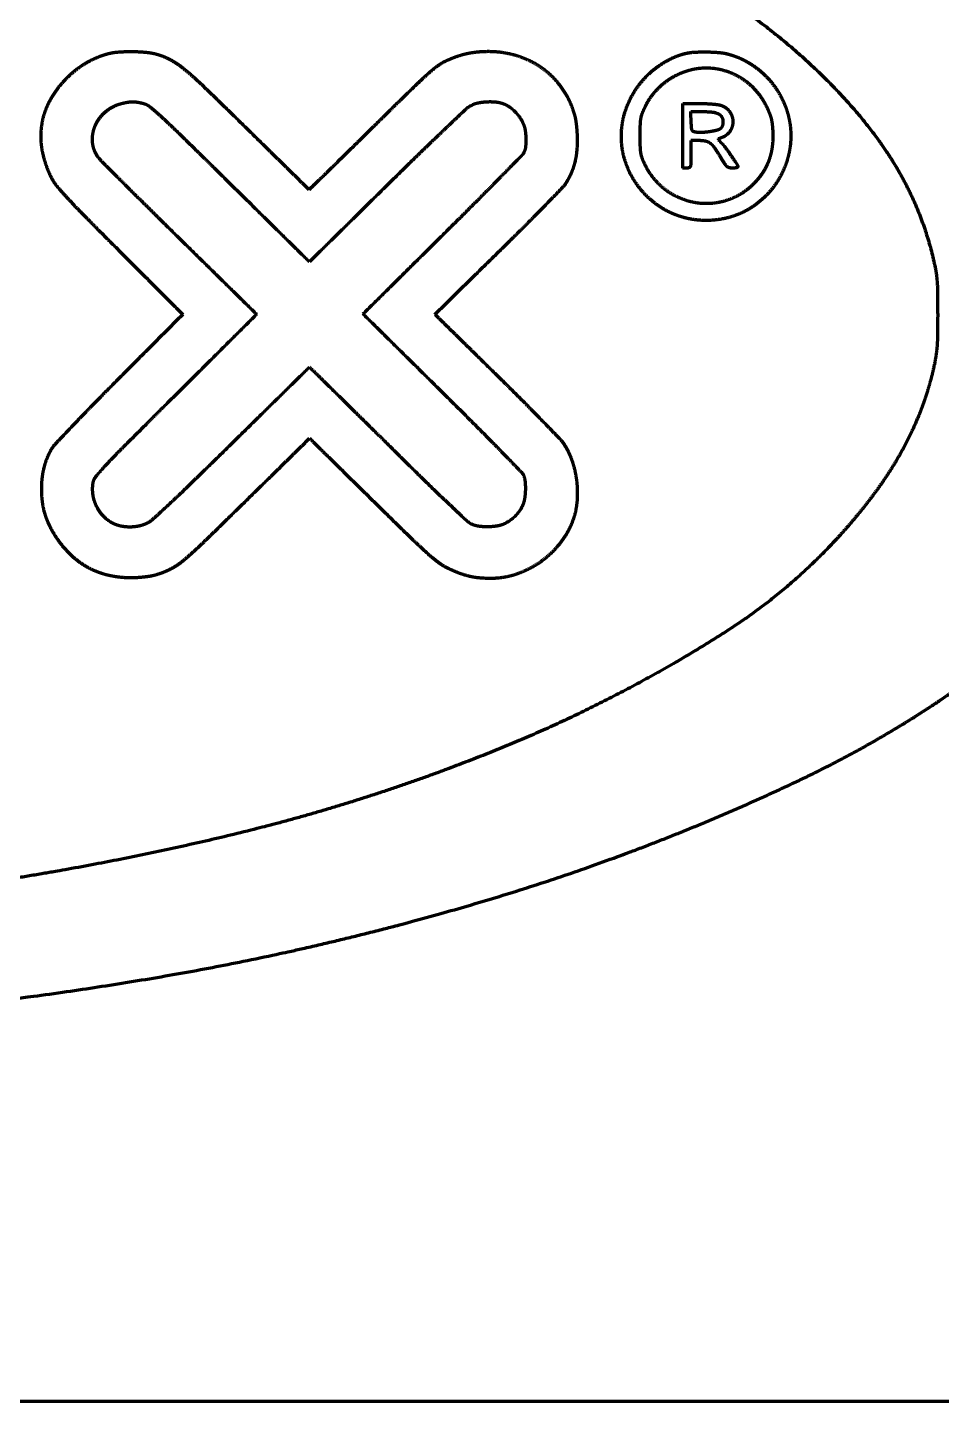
# Model space of a CAD drawing. Header units: inches. Extents: x -3055 to 7244, y 299 to 5591.
# Drawn here: x 3271.9 to 3319.7, y 3693.1 to 3765 of the extents above; entities that cross this region are included whole.
import ezdxf

# ---------------------------------------------------------------- set-up
doc = ezdxf.new("R2010")
doc.units = ezdxf.units.IN

msp = doc.modelspace()

# ---------------------------------------------------------------- linework, layer by layer
at = {"linetype": 'Continuous', "lineweight": 70}
msp.add_line((3461.119, 3693.127), (3027.118, 3693.127), dxfattribs=at)
for points, weights, knots in [([(3240.681, 3712.578), (3242.115, 3712.569), (3243.549, 3712.565), (3246.419, 3712.565), (3247.855, 3712.57), (3250.242, 3712.584), (3251.194, 3712.6), (3253.003, 3712.647), (3253.859, 3712.68), (3255.788, 3712.777), (3256.859, 3712.838), (3264.755, 3713.333), (3271.548, 3714.113), (3284.521, 3716.286), (3290.67, 3717.736), (3302.056, 3721.221), (3307.269, 3723.245), (3312.319, 3725.645), (3316.564, 3727.661), (3320.528, 3730.185), (3324.522, 3733.483), (3324.88, 3733.802), (3325.728, 3734.618), (3326.224, 3735.109), (3327.198, 3736.096), (3327.677, 3736.593), (3328.444, 3737.41), (3328.723, 3737.738), (3329.698, 3738.996), (3330.354, 3739.952), (3331.492, 3741.834), (3331.957, 3742.763), (3332.346, 3743.727), (3332.711, 3744.633), (3332.997, 3745.567), (3333.201, 3746.521), (3333.405, 3747.476), (3333.526, 3748.444), (3333.562, 3749.419), (3333.603, 3750.503), (3333.535, 3751.586), (3333.361, 3752.657), (3333.185, 3753.736), (3332.905, 3754.793), (3332.525, 3755.818), (3332.122, 3756.904), (3331.622, 3757.948), (3331.029, 3758.943), (3330.38, 3760.034), (3329.657, 3761.079), (3328.57, 3762.438), (3328.263, 3762.793), (3327.517, 3763.595), (3327.083, 3764.046), (3326.192, 3764.942), (3325.735, 3765.387), (3324.894, 3766.179), (3324.507, 3766.521), (3320.879, 3769.542), (3317.358, 3771.839), (3313.596, 3773.715), (3309.138, 3775.937), (3304.536, 3777.843), (3294.481, 3781.208), (3289.049, 3782.656), (3277.558, 3784.964), (3271.527, 3785.871), (3264.518, 3786.577), (3263.576, 3786.665), (3261.678, 3786.828), (3260.721, 3786.903), (3258.763, 3787.044), (3257.762, 3787.109), (3255.684, 3787.23), (3254.607, 3787.286), (3253.53, 3787.337)], [0.500003680185, 0.500002166144, 0.500002166144, 0.500002097056, 0.500002097056, 0.499986947081, 0.499986947081, 0.499979608822, 0.499979608822, 0.499997302433, 0.499997302433, 0.499558871273, 0.499558871273, 0.499287829862, 0.499287829862, 0.499109929169, 0.499109929169, 0.500003680185, 0.497471929658, 0.497471929658, 0.499762034183, 0.499762034183, 0.499975946134, 0.499975946134, 0.499977921886, 0.499977921886, 0.499631917112, 0.499631917112, 0.49944898704, 0.49944898704, 0.498931840545, 0.498931840545, 0.500003680185, 0.498759302358, 0.498759302358, 0.500003680185, 0.498753551362, 0.498753551362, 0.500003680185, 0.498357304212, 0.498357304212, 0.500003680185, 0.498435704494, 0.498435704494, 0.500003680185, 0.49863329398, 0.49863329398, 0.500003680185, 0.499218488989, 0.499218488989, 0.499765925558, 0.499765925558, 0.499959205342, 0.499959205342, 0.499958724923, 0.499958724923, 0.499847369961, 0.499847369961, 0.497767671046, 0.497767671046, 0.500003680185, 0.499194279285, 0.499194279285, 0.499354848193, 0.499354848193, 0.4996055757, 0.4996055757, 0.499994627424, 0.499994627424, 0.499995368253, 0.499995368253, 0.499996135884, 0.499996135884, 0.499998773272, 0.499998773272, 0.500003680185], [0, 0, 0, 0, 0.0209, 0.0209, 0.041831, 0.041831, 0.055706, 0.055706, 0.068202, 0.068202, 0.083849, 0.083849, 0.183524, 0.183524, 0.275689, 0.275689, 0.357386, 0.357386, 0.357386, 0.426176, 0.426176, 0.433231, 0.433231, 0.4435, 0.4435, 0.453652, 0.453652, 0.459996, 0.459996, 0.477083, 0.477083, 0.492412, 0.492412, 0.492412, 0.506844, 0.506844, 0.506844, 0.521301, 0.521301, 0.521301, 0.537414, 0.537414, 0.537414, 0.553712, 0.553712, 0.553712, 0.571022, 0.571022, 0.571022, 0.590062, 0.590062, 0.597116, 0.597116, 0.60651, 0.60651, 0.616097, 0.616097, 0.623865, 0.623865, 0.687044, 0.687044, 0.687044, 0.762241, 0.762241, 0.847249, 0.847249, 0.939583, 0.939583, 0.953916, 0.953916, 0.968457, 0.968457, 0.983662, 0.983662, 1, 1, 1, 1]), ([(3241.682, 3781.527), (3238.185, 3781.446), (3234.692, 3781.269), (3227.883, 3780.739), (3224.57, 3780.375), (3218.116, 3779.459), (3214.978, 3778.907), (3208.864, 3777.623), (3205.894, 3776.882), (3200.675, 3775.372), (3198.422, 3774.636), (3194.102, 3773.059), (3192.043, 3772.21), (3188.159, 3770.418), (3186.337, 3769.476), (3182.96, 3767.536), (3181.42, 3766.521), (3179.039, 3764.733), (3178.165, 3764.012), (3176.538, 3762.54), (3175.793, 3761.787), (3174.439, 3760.255), (3173.833, 3759.48), (3172.759, 3757.921), (3172.302, 3757.135), (3171.771, 3756.038), (3171.644, 3755.757), (3171.411, 3755.21), (3171.308, 3754.944), (3171.117, 3754.403), (3171.03, 3754.128), (3170.863, 3753.543), (3170.783, 3753.235), (3170.659, 3752.71), (3170.614, 3752.495), (3170.543, 3752.115), (3170.52, 3751.95), (3170.49, 3751.583), (3170.481, 3751.381), (3170.475, 3750.79), (3170.472, 3750.401), (3170.473, 3749.652), (3170.475, 3749.293), (3170.483, 3748.719), (3170.491, 3748.504), (3170.517, 3748.122), (3170.536, 3747.955), (3170.588, 3747.607), (3170.622, 3747.427), (3170.861, 3746.332), (3171.143, 3745.437), (3171.504, 3744.571), (3171.878, 3743.677), (3172.323, 3742.817), (3172.838, 3741.996), (3173.394, 3741.108), (3174.016, 3740.264), (3175.461, 3738.582), (3176.27, 3737.737), (3177.123, 3736.937), (3179.655, 3734.563), (3182.482, 3732.546), (3185.551, 3730.925), (3189.305, 3728.942), (3193.193, 3727.239), (3201.763, 3724.211), (3206.427, 3722.899), (3216.301, 3720.804), (3221.484, 3719.98), (3229.912, 3719.079), (3233.131, 3718.829), (3239.615, 3718.511), (3242.879, 3718.441), (3249.4, 3718.484), (3252.654, 3718.596), (3259.098, 3718.997), (3262.285, 3719.289), (3271.129, 3720.362), (3276.748, 3721.368), (3287.284, 3723.875), (3292.16, 3725.446), (3296.898, 3727.392), (3300.932, 3729.049), (3304.8, 3731.064), (3308.47, 3733.421), (3311.408, 3735.307), (3313.969, 3737.679), (3316.073, 3740.465), (3316.475, 3740.997), (3316.851, 3741.548), (3317.535, 3742.661), (3317.84, 3743.224), (3318.38, 3744.362), (3318.614, 3744.936), (3319.011, 3746.095), (3319.174, 3746.679), (3319.341, 3747.462), (3319.376, 3747.653), (3319.433, 3748.013), (3319.452, 3748.183), (3319.478, 3748.563), (3319.487, 3748.774), (3319.493, 3749.341), (3319.495, 3749.697), (3319.494, 3750.431), (3319.491, 3750.808), (3319.483, 3751.387), (3319.474, 3751.587), (3319.443, 3751.954), (3319.42, 3752.119), (3319.35, 3752.498), (3319.304, 3752.712), (3319.066, 3753.726), (3318.818, 3754.512), (3318.207, 3756.047), (3317.845, 3756.792), (3316.994, 3758.262), (3316.507, 3758.984), (3315.386, 3760.421), (3314.763, 3761.139), (3312.794, 3763.178), (3311.376, 3764.416), (3308.158, 3766.775), (3306.386, 3767.915), (3302.5, 3770.094), (3300.391, 3771.13), (3295.836, 3773.068), (3293.403, 3773.99), (3288.062, 3775.772), (3285.15, 3776.609), (3279.06, 3778.083), (3275.891, 3778.734), (3269.351, 3779.844), (3265.984, 3780.302), (3259.108, 3781.004), (3255.602, 3781.257), (3251.402, 3781.434), (3250.713, 3781.454), (3248.942, 3781.487), (3247.86, 3781.503), (3245.704, 3781.528), (3244.629, 3781.538), (3242.93, 3781.547), (3242.306, 3781.542), (3241.682, 3781.527)], [0.500093243168, 0.499968918944, 0.499968918944, 0.499927037543, 0.499927037543, 0.499911098367, 0.499911098367, 0.499861647373, 0.499861647373, 0.499898802127, 0.499898802127, 0.499810239054, 0.499810239054, 0.49976208682, 0.49976208682, 0.499467269408, 0.499467269408, 0.49974646444, 0.49974646444, 0.499573085874, 0.499573085874, 0.499488227391, 0.499488227391, 0.49912322686, 0.49912322686, 0.499992527148, 0.499992527148, 0.499930492133, 0.499930492133, 0.499935021323, 0.499935021323, 0.500006461427, 0.500006461427, 0.500004118567, 0.500004118567, 0.499641098677, 0.499641098677, 0.499888634211, 0.499888634211, 0.50008763937, 0.50008763937, 0.500086385394, 0.500086385394, 0.499968171436, 0.499968171436, 0.499810513552, 0.499810513552, 0.49991978318, 0.49991978318, 0.498730676658, 0.498730676658, 0.500093243168, 0.498971631333, 0.498971631333, 0.500093243168, 0.499157234141, 0.499157234141, 0.499608979647, 0.499608979647, 0.500093243168, 0.4971219785, 0.4971219785, 0.500093243168, 0.499199916727, 0.499199916727, 0.499383490015, 0.499383490015, 0.499654288058, 0.499654288058, 0.499955791954, 0.499955791954, 0.499964844697, 0.499964844697, 0.499964159273, 0.499964159273, 0.499950302194, 0.499950302194, 0.49956284229, 0.49956284229, 0.499077013387, 0.499077013387, 0.500093243168, 0.498729474404, 0.498729474404, 0.500093243168, 0.494910309467, 0.494910309467, 0.500093243168, 0.499710351131, 0.499710351131, 0.499604481794, 0.499604481794, 0.49956969486, 0.49956969486, 0.499495067823, 0.499495067823, 0.499959650135, 0.499959650135, 0.499795584787, 0.499795584787, 0.499953504743, 0.499953504743, 0.500085889184, 0.500085889184, 0.500086958789, 0.500086958789, 0.499890660625, 0.499890660625, 0.499663401309, 0.499663401309, 0.500004641898, 0.500004641898, 0.499181752679, 0.499181752679, 0.499208615396, 0.499208615396, 0.499306402964, 0.499306402964, 0.499628453376, 0.499628453376, 0.498884407075, 0.498884407075, 0.499477873797, 0.499477873797, 0.499599926964, 0.499599926964, 0.499825646443, 0.499825646443, 0.499795246802, 0.499795246802, 0.499892445713, 0.499892445713, 0.499910480947, 0.499910480947, 0.499943927995, 0.499943927995, 0.50006989904, 0.50006989904, 0.500091447584, 0.500091447584, 0.500091603784, 0.500091603784, 0.500058956377, 0.500058956377, 0.500093243168], [0, 0, 0, 0, 0.031224, 0.031224, 0.060964, 0.060964, 0.08939, 0.08939, 0.116688, 0.116688, 0.137822, 0.137822, 0.157663, 0.157663, 0.17592, 0.17592, 0.192316, 0.192316, 0.20239, 0.20239, 0.211797, 0.211797, 0.220519, 0.220519, 0.228566, 0.228566, 0.2313, 0.2313, 0.233823, 0.233823, 0.236373, 0.236373, 0.239192, 0.239192, 0.241135, 0.241135, 0.242607, 0.242607, 0.24439, 0.24439, 0.247825, 0.247825, 0.250997, 0.250997, 0.25289, 0.25289, 0.254377, 0.254377, 0.255989, 0.255989, 0.264237, 0.264237, 0.264237, 0.272736, 0.272736, 0.272736, 0.281911, 0.281911, 0.292141, 0.292141, 0.292141, 0.322328, 0.322328, 0.322328, 0.359169, 0.359169, 0.401161, 0.401161, 0.44661, 0.44661, 0.474554, 0.474554, 0.50281, 0.50281, 0.53098, 0.53098, 0.558668, 0.558668, 0.607993, 0.607993, 0.652163, 0.652163, 0.652163, 0.689671, 0.689671, 0.689671, 0.719383, 0.719383, 0.719383, 0.725052, 0.725052, 0.730491, 0.730491, 0.735749, 0.735749, 0.740886, 0.740886, 0.742535, 0.742535, 0.743977, 0.743977, 0.745764, 0.745764, 0.748781, 0.748781, 0.751976, 0.751976, 0.753677, 0.753677, 0.755088, 0.755088, 0.756935, 0.756935, 0.763888, 0.763888, 0.770863, 0.770863, 0.778191, 0.778191, 0.786182, 0.786182, 0.801966, 0.801966, 0.819606, 0.819606, 0.839255, 0.839255, 0.861003, 0.861003, 0.886316, 0.886316, 0.913339, 0.913339, 0.941707, 0.941707, 0.971038, 0.971038, 0.976793, 0.976793, 0.985822, 0.985822, 0.99479, 0.99479, 1, 1, 1, 1]), ([(3278.613, 3763.587), (3278.43, 3763.633), (3278.242, 3763.664), (3277.812, 3763.7), (3277.571, 3763.71), (3277.09, 3763.711), (3276.852, 3763.702), (3276.438, 3763.67), (3276.263, 3763.639), (3276.092, 3763.592), (3275.893, 3763.538), (3275.698, 3763.47), (3275.319, 3763.31), (3275.136, 3763.218), (3274.779, 3763.007), (3274.607, 3762.889), (3274.273, 3762.627), (3274.111, 3762.484), (3273.958, 3762.332), (3273.61, 3761.985), (3273.315, 3761.592), (3273.078, 3761.161), (3272.858, 3760.759), (3272.711, 3760.324), (3272.643, 3759.871), (3272.575, 3759.414), (3272.587, 3758.953), (3272.68, 3758.5), (3272.78, 3758.011), (3272.946, 3757.539), (3273.175, 3757.095), (3273.25, 3756.949), (3273.341, 3756.812), (3273.448, 3756.686), (3273.63, 3756.47), (3273.817, 3756.259), (3274.319, 3755.72), (3274.633, 3755.393), (3275.544, 3754.471), (3276.139, 3753.872), (3277.832, 3752.176), (3278.929, 3751.077), (3280.025, 3749.979)], [0.501802520882, 0.500677677567, 0.500677677567, 0.501535347405, 0.501535347405, 0.501538199236, 0.501538199236, 0.50028510948, 0.50028510948, 0.501802520882, 0.501078524638, 0.501078524638, 0.501052677654, 0.501052677654, 0.501078260932, 0.501078260932, 0.501217454116, 0.501217454116, 0.501802520882, 0.498399370198, 0.498399370198, 0.501802520882, 0.496595923906, 0.496595923906, 0.501802520882, 0.496692665778, 0.496692665778, 0.501802520882, 0.49865645452, 0.49865645452, 0.501802520882, 0.499690348307, 0.499690348307, 0.501802520882, 0.501700702871, 0.501700702871, 0.50176707286, 0.50176707286, 0.501801374445, 0.501801374445, 0.501802520882, 0.501802520882, 0.501802520882], [0, 0, 0, 0, 0.026646, 0.026646, 0.060705, 0.060705, 0.09431, 0.09431, 0.119271, 0.119271, 0.119271, 0.148462, 0.148462, 0.177525, 0.177525, 0.207097, 0.207097, 0.237781, 0.237781, 0.237781, 0.307664, 0.307664, 0.307664, 0.37331, 0.37331, 0.37331, 0.4401, 0.4401, 0.4401, 0.51314, 0.51314, 0.51314, 0.537355, 0.537355, 0.537355, 0.579069, 0.579069, 0.646011, 0.646011, 0.770695, 0.770695, 1, 1, 1, 1]), ([(3286.632, 3756.501), (3285.544, 3757.571), (3284.455, 3758.64), (3282.611, 3760.451), (3281.853, 3761.19), (3280.765, 3762.24), (3280.426, 3762.541), (3280.075, 3762.828), (3279.853, 3763.009), (3279.615, 3763.166), (3279.362, 3763.3), (3279.125, 3763.425), (3278.874, 3763.522), (3278.613, 3763.587)], [0.501802520882, 0.501802520882, 0.501802520882, 0.501799294364, 0.501799294364, 0.501511145975, 0.501511145975, 0.501802520882, 0.500159418116, 0.500159418116, 0.501802520882, 0.499399159706, 0.499399159706, 0.501802520882], [0, 0, 0, 0, 0.42458, 0.42458, 0.719267, 0.719267, 0.845373, 0.845373, 0.845373, 0.924986, 0.924986, 0.924986, 1, 1, 1, 1]), ([(3293.21, 3749.983), (3294.311, 3751.062), (3295.411, 3752.141), (3296.942, 3753.642), (3297.37, 3754.066), (3298.174, 3754.868), (3298.549, 3755.247), (3299.237, 3755.952), (3299.551, 3756.276), (3299.864, 3756.601), (3299.945, 3756.685), (3300.017, 3756.776), (3300.08, 3756.874), (3300.181, 3757.03), (3300.269, 3757.194), (3300.344, 3757.364), (3300.418, 3757.532), (3300.479, 3757.706), (3300.576, 3758.071), (3300.611, 3758.262), (3300.655, 3758.667), (3300.667, 3758.881), (3300.667, 3759.206), (3300.663, 3759.316), (3300.651, 3759.544), (3300.642, 3759.661), (3300.619, 3759.886), (3300.606, 3759.994), (3300.579, 3760.179), (3300.563, 3760.256), (3300.543, 3760.332), (3300.412, 3760.824), (3300.203, 3761.289), (3299.921, 3761.713), (3299.643, 3762.131), (3299.299, 3762.496), (3298.897, 3762.796), (3298.491, 3763.1), (3298.039, 3763.332), (3297.555, 3763.484), (3297.055, 3763.641), (3296.537, 3763.721), (3296.013, 3763.721), (3295.809, 3763.721), (3295.605, 3763.711), (3295.213, 3763.671), (3295.025, 3763.641), (3294.655, 3763.556), (3294.472, 3763.502), (3294.101, 3763.367), (3293.913, 3763.287), (3293.728, 3763.199), (3293.587, 3763.131), (3293.454, 3763.049), (3293.33, 3762.954), (3293.159, 3762.825), (3292.994, 3762.689), (3292.581, 3762.319), (3292.333, 3762.087), (3291.618, 3761.393), (3291.149, 3760.933), (3290.344, 3760.14), (3290.007, 3759.807), (3289.343, 3759.154), (3289.017, 3758.833), (3288.412, 3758.239), (3288.134, 3757.966), (3287.707, 3757.547), (3287.558, 3757.402), (3287.15, 3757.005), (3286.891, 3756.753), (3286.632, 3756.501)], [0.501802520882, 0.501802520882, 0.501802520882, 0.501799244215, 0.501799244215, 0.501795776306, 0.501795776306, 0.501800562171, 0.501800562171, 0.501802520882, 0.500193072503, 0.500193072503, 0.501802520882, 0.500813081334, 0.500813081334, 0.501802520882, 0.500752153216, 0.500752153216, 0.500872246788, 0.500872246788, 0.501294491079, 0.501294491079, 0.501679954123, 0.501679954123, 0.501720228513, 0.501720228513, 0.50171788252, 0.50171788252, 0.501246718452, 0.501246718452, 0.501802520882, 0.497361308288, 0.497361308288, 0.501802520882, 0.496919848759, 0.496919848759, 0.501802520882, 0.497060623618, 0.497060623618, 0.501802520882, 0.497915401408, 0.497915401408, 0.501802520882, 0.501381433177, 0.501381433177, 0.501154726719, 0.501154726719, 0.501156056502, 0.501156056502, 0.501386015423, 0.501386015423, 0.501802520882, 0.500115860261, 0.500115860261, 0.501802520882, 0.501535080097, 0.501535080097, 0.501730592775, 0.501730592775, 0.501800569034, 0.501800569034, 0.501802497234, 0.501802497234, 0.501802491656, 0.501802491656, 0.50180249596, 0.50180249596, 0.501801721579, 0.501801721579, 0.501802520882, 0.501802520882, 0.501802520882], [0, 0, 0, 0, 0.142492, 0.142492, 0.198165, 0.198165, 0.247495, 0.247495, 0.289207, 0.289207, 0.289207, 0.299968, 0.299968, 0.299968, 0.317209, 0.317209, 0.317209, 0.334313, 0.334313, 0.35235, 0.35235, 0.372335, 0.372335, 0.382636, 0.382636, 0.393646, 0.393646, 0.403785, 0.403785, 0.411129, 0.411129, 0.411129, 0.458784, 0.458784, 0.458784, 0.506131, 0.506131, 0.506131, 0.554493, 0.554493, 0.554493, 0.604922, 0.604922, 0.604922, 0.624722, 0.624722, 0.643167, 0.643167, 0.661651, 0.661651, 0.681565, 0.681565, 0.681565, 0.696786, 0.696786, 0.696786, 0.717705, 0.717705, 0.750945, 0.750945, 0.815134, 0.815134, 0.861467, 0.861467, 0.906199, 0.906199, 0.944355, 0.944355, 0.964696, 0.964696, 1, 1, 1, 1]), ([(3307.395, 3754.892), (3306.972, 3754.892), (3306.553, 3754.951), (3306.147, 3755.068), (3305.747, 3755.183), (3305.369, 3755.355), (3305.02, 3755.581), (3304.454, 3755.947), (3303.98, 3756.427), (3303.621, 3756.997), (3303.267, 3757.558), (3303.05, 3758.184), (3302.981, 3758.843), (3302.912, 3759.502), (3302.994, 3760.16), (3303.223, 3760.782), (3303.456, 3761.414), (3303.82, 3761.982), (3304.297, 3762.458), (3304.44, 3762.601), (3304.591, 3762.733), (3304.913, 3762.98), (3305.083, 3763.093), (3305.429, 3763.295), (3305.606, 3763.383), (3305.956, 3763.529), (3306.128, 3763.585), (3306.305, 3763.627), (3306.458, 3763.663), (3306.614, 3763.685), (3306.987, 3763.706), (3307.204, 3763.711), (3307.637, 3763.705), (3307.853, 3763.695), (3308.223, 3763.665), (3308.377, 3763.638), (3308.527, 3763.598)], [0.502760690818, 0.499491353621, 0.499491353621, 0.502760690818, 0.499119862273, 0.499119862273, 0.502760690818, 0.494912910067, 0.494912910067, 0.502760690818, 0.494022017808, 0.494022017808, 0.502760690818, 0.494022768248, 0.494022768248, 0.502760690818, 0.494915332762, 0.494915332762, 0.502760690818, 0.502042471469, 0.502042471469, 0.502092483564, 0.502092483564, 0.502050989819, 0.502050989819, 0.50160328508, 0.50160328508, 0.502760690818, 0.501475493166, 0.501475493166, 0.502564915037, 0.502564915037, 0.502565601488, 0.502565601488, 0.501420422907, 0.501420422907, 0.502760690818], [0, 0, 0, 0, 0.088239, 0.088239, 0.088239, 0.17431, 0.17431, 0.17431, 0.311734, 0.311734, 0.311734, 0.444476, 0.444476, 0.444476, 0.574915, 0.574915, 0.574915, 0.705542, 0.705542, 0.705542, 0.744529, 0.744529, 0.783934, 0.783934, 0.821986, 0.821986, 0.856987, 0.856987, 0.856987, 0.887138, 0.887138, 0.928736, 0.928736, 0.970248, 0.970248, 1, 1, 1, 1]), ([(3308.527, 3763.598), (3308.939, 3763.489), (3309.33, 3763.319), (3309.691, 3763.094), (3310.058, 3762.866), (3310.388, 3762.588), (3310.675, 3762.266), (3310.964, 3761.944), (3311.204, 3761.583), (3311.39, 3761.192), (3311.575, 3760.805), (3311.702, 3760.394), (3311.768, 3759.97), (3311.833, 3759.554), (3311.835, 3759.133), (3311.775, 3758.716), (3311.715, 3758.293), (3311.595, 3757.884), (3311.418, 3757.495), (3311.24, 3757.104), (3311.009, 3756.743), (3310.73, 3756.417), (3310.452, 3756.093), (3310.13, 3755.812), (3309.771, 3755.58), (3309.422, 3755.354), (3309.044, 3755.182), (3308.644, 3755.068), (3308.237, 3754.951), (3307.818, 3754.892), (3307.395, 3754.892)], [0.502760690818, 0.499079769727, 0.499079769727, 0.502760690818, 0.499365449977, 0.499365449977, 0.502760690818, 0.499389836906, 0.499389836906, 0.502760690818, 0.499220212, 0.499220212, 0.502760690818, 0.499079375594, 0.499079375594, 0.502760690818, 0.499376803502, 0.499376803502, 0.502760690818, 0.499418084943, 0.499418084943, 0.502760690818, 0.499314985918, 0.499314985918, 0.502760690818, 0.499127600337, 0.499127600337, 0.502760690818, 0.499492561793, 0.499492561793, 0.502760690818], [0, 0, 0, 0, 0.103033, 0.103033, 0.103033, 0.206731, 0.206731, 0.206731, 0.310057, 0.310057, 0.310057, 0.411835, 0.411835, 0.411835, 0.510877, 0.510877, 0.510877, 0.610617, 0.610617, 0.610617, 0.710223, 0.710223, 0.710223, 0.808655, 0.808655, 0.808655, 0.903811, 0.903811, 0.903811, 1, 1, 1, 1]), ([(3306.528, 3762.744), (3306.911, 3762.847), (3307.307, 3762.881), (3307.702, 3762.846), (3308.1, 3762.809), (3308.486, 3762.705), (3308.848, 3762.537), (3309.214, 3762.366), (3309.546, 3762.136), (3309.833, 3761.853), (3310.123, 3761.568), (3310.361, 3761.239), (3310.541, 3760.874), (3310.6, 3760.754), (3310.656, 3760.632), (3310.747, 3760.418), (3310.779, 3760.324), (3310.829, 3760.133), (3310.847, 3760.036), (3310.873, 3759.806), (3310.884, 3759.673), (3310.905, 3759.264), (3310.893, 3758.988), (3310.855, 3758.715), (3310.819, 3758.461), (3310.754, 3758.212), (3310.659, 3757.974), (3310.566, 3757.738), (3310.444, 3757.515), (3310.297, 3757.308), (3310.142, 3757.091), (3309.965, 3756.89), (3309.768, 3756.709), (3309.364, 3756.336), (3308.884, 3756.069), (3308.355, 3755.92), (3307.823, 3755.771), (3307.272, 3755.749), (3306.73, 3755.854), (3306.185, 3755.959), (3305.679, 3756.187), (3305.238, 3756.524), (3304.797, 3756.861), (3304.445, 3757.29), (3304.2, 3757.788), (3304.142, 3757.905), (3304.089, 3758.023), (3304.04, 3758.144), (3304.006, 3758.228), (3303.981, 3758.315), (3303.965, 3758.404), (3303.947, 3758.507), (3303.936, 3758.611), (3303.928, 3758.916), (3303.926, 3759.117), (3303.926, 3759.52), (3303.928, 3759.72), (3303.936, 3760.026), (3303.947, 3760.13), (3303.965, 3760.233), (3303.981, 3760.323), (3304.006, 3760.41), (3304.04, 3760.494), (3304.088, 3760.615), (3304.141, 3760.733), (3304.31, 3761.079), (3304.447, 3761.295), (3304.606, 3761.494), (3304.767, 3761.695), (3304.949, 3761.878), (3305.149, 3762.041), (3305.35, 3762.204), (3305.568, 3762.346), (3305.799, 3762.464), (3306.032, 3762.582), (3306.276, 3762.676), (3306.528, 3762.744)], [0.501352260013, 0.496143222085, 0.496143222085, 0.501352260013, 0.496376234622, 0.496376234622, 0.501352260013, 0.496493830588, 0.496493830588, 0.501352260013, 0.49669424192, 0.49669424192, 0.501352260013, 0.501207192611, 0.501207192611, 0.500490258004, 0.500490258004, 0.500483777198, 0.500483777198, 0.501203008599, 0.501203008599, 0.49982342958, 0.49982342958, 0.501352260013, 0.498978235149, 0.498978235149, 0.501352260013, 0.498904530687, 0.498904530687, 0.501352260013, 0.499573232242, 0.499573232242, 0.501352260013, 0.492103900382, 0.492103900382, 0.501352260013, 0.49237729168, 0.49237729168, 0.501352260013, 0.492498340266, 0.492498340266, 0.501352260013, 0.492529382574, 0.492529382574, 0.501352260013, 0.501132898877, 0.501132898877, 0.501352260013, 0.499544402732, 0.499544402732, 0.501352260013, 0.500390659871, 0.500390659871, 0.501325855684, 0.501325855684, 0.501325619904, 0.501325619904, 0.50040397146, 0.50040397146, 0.501352260013, 0.499572957451, 0.499572957451, 0.501352260013, 0.50113149264, 0.50113149264, 0.499340620663, 0.499340620663, 0.501352260013, 0.499447592466, 0.499447592466, 0.501352260013, 0.499482183381, 0.499482183381, 0.501352260013, 0.499549246662, 0.499549246662, 0.501352260013], [0, 0, 0, 0, 0.049315, 0.049315, 0.049315, 0.099519, 0.099519, 0.099519, 0.150715, 0.150715, 0.150715, 0.202767, 0.202767, 0.202767, 0.220094, 0.220094, 0.232874, 0.232874, 0.245649, 0.245649, 0.262937, 0.262937, 0.298793, 0.298793, 0.298793, 0.332236, 0.332236, 0.332236, 0.365432, 0.365432, 0.365432, 0.400594, 0.400594, 0.400594, 0.473104, 0.473104, 0.473104, 0.547328, 0.547328, 0.547328, 0.623268, 0.623268, 0.623268, 0.700616, 0.700616, 0.700616, 0.719069, 0.719069, 0.719069, 0.731905, 0.731905, 0.731905, 0.746795, 0.746795, 0.775505, 0.775505, 0.804163, 0.804163, 0.819125, 0.819125, 0.819125, 0.832092, 0.832092, 0.832092, 0.850729, 0.850729, 0.887367, 0.887367, 0.887367, 0.924485, 0.924485, 0.924485, 0.962058, 0.962058, 0.962058, 1, 1, 1, 1]), ([(3286.646, 3752.73), (3285.265, 3754.092), (3283.885, 3755.453), (3281.669, 3757.639), (3280.832, 3758.462), (3279.647, 3759.624), (3279.296, 3759.958), (3278.739, 3760.471), (3278.534, 3760.649), (3278.322, 3760.821), (3278.219, 3760.905), (3278.099, 3760.965), (3277.969, 3760.998), (3277.867, 3761.024), (3277.764, 3761.045), (3277.58, 3761.077), (3277.499, 3761.084), (3277.417, 3761.084), (3277.335, 3761.085), (3277.252, 3761.078), (3277.065, 3761.049), (3276.959, 3761.028), (3276.855, 3761.003)], [0.5063733179, 0.5063733179, 0.5063733179, 0.506372947181, 0.506372947181, 0.506334014209, 0.506334014209, 0.506208733888, 0.506208733888, 0.5063733179, 0.498387265088, 0.498387265088, 0.5063733179, 0.506115023922, 0.506115023922, 0.505242973264, 0.505242973264, 0.5063733179, 0.505275202514, 0.505275202514, 0.506142796007, 0.506142796007, 0.5063733179], [0, 0, 0, 0, 0.443552, 0.443552, 0.712212, 0.712212, 0.823127, 0.823127, 0.885338, 0.885338, 0.885338, 0.915483, 0.915483, 0.915483, 0.939101, 0.939101, 0.957453, 0.957453, 0.957453, 0.975929, 0.975929, 1, 1, 1, 1]), ([(3289.454, 3750.004), (3290.843, 3751.38), (3292.231, 3752.757), (3294.155, 3754.665), (3294.689, 3755.197), (3295.68, 3756.19), (3296.136, 3756.65), (3296.987, 3757.516), (3297.385, 3757.921), (3297.781, 3758.326), (3297.824, 3758.37), (3297.859, 3758.419), (3297.885, 3758.474), (3297.928, 3758.562), (3297.955, 3758.655), (3297.965, 3758.752), (3297.979, 3758.891), (3297.984, 3759.03), (3297.979, 3759.312), (3297.967, 3759.455), (3297.946, 3759.596), (3297.93, 3759.708), (3297.899, 3759.816), (3297.855, 3759.919), (3297.806, 3760.036), (3297.744, 3760.148), (3297.672, 3760.253), (3297.596, 3760.363), (3297.511, 3760.466), (3297.417, 3760.561), (3297.327, 3760.654), (3297.228, 3760.738), (3297.122, 3760.813), (3297.027, 3760.879), (3296.925, 3760.934), (3296.817, 3760.975), (3296.687, 3761.025), (3296.552, 3761.057), (3296.414, 3761.072), (3296.251, 3761.089), (3296.087, 3761.093), (3295.923, 3761.084), (3295.76, 3761.076), (3295.598, 3761.055), (3295.439, 3761.021), (3295.307, 3760.993), (3295.181, 3760.947), (3295.062, 3760.883), (3294.983, 3760.842), (3294.911, 3760.79), (3294.847, 3760.729), (3294.447, 3760.351), (3294.049, 3759.972), (3293.189, 3759.153), (3292.73, 3758.711), (3291.746, 3757.754), (3291.221, 3757.239), (3289.347, 3755.392), (3287.996, 3754.061), (3286.646, 3752.73)], [0.5063733179, 0.5063733179, 0.5063733179, 0.506372279769, 0.506372279769, 0.506370737415, 0.506370737415, 0.506373173791, 0.506373173791, 0.5063733179, 0.501976971269, 0.501976971269, 0.5063733179, 0.501235683565, 0.501235683565, 0.5063733179, 0.505733934977, 0.505733934977, 0.505717145414, 0.505717145414, 0.5063733179, 0.503597310873, 0.503597310873, 0.5063733179, 0.504673252054, 0.504673252054, 0.5063733179, 0.505095047644, 0.505095047644, 0.5063733179, 0.505026908624, 0.505026908624, 0.5063733179, 0.503731964107, 0.503731964107, 0.5063733179, 0.503520551897, 0.503520551897, 0.5063733179, 0.505333833541, 0.505333833541, 0.5063733179, 0.505326366762, 0.505326366762, 0.5063733179, 0.503099464969, 0.503099464969, 0.5063733179, 0.503321971817, 0.503321971817, 0.5063733179, 0.506372784304, 0.506372784304, 0.506368975746, 0.506368975746, 0.50637145518, 0.50637145518, 0.5063733179, 0.5063733179, 0.5063733179], [0, 0, 0, 0, 0.212599, 0.212599, 0.294672, 0.294672, 0.365108, 0.365108, 0.426797, 0.426797, 0.426797, 0.433337, 0.433337, 0.433337, 0.443741, 0.443741, 0.443741, 0.458577, 0.458577, 0.473816, 0.473816, 0.473816, 0.485703, 0.485703, 0.485703, 0.499151, 0.499151, 0.499151, 0.513213, 0.513213, 0.513213, 0.526813, 0.526813, 0.526813, 0.538914, 0.538914, 0.538914, 0.553327, 0.553327, 0.553327, 0.570344, 0.570344, 0.570344, 0.587186, 0.587186, 0.587186, 0.60102, 0.60102, 0.60102, 0.610088, 0.610088, 0.610088, 0.666238, 0.666238, 0.731342, 0.731342, 0.806383, 0.806383, 1, 1, 1, 1]), ([(3276.855, 3761.003), (3276.542, 3760.93), (3276.255, 3760.789), (3276.005, 3760.588), (3275.76, 3760.389), (3275.567, 3760.138), (3275.439, 3759.85), (3275.317, 3759.576), (3275.267, 3759.28), (3275.294, 3758.981), (3275.319, 3758.694), (3275.425, 3758.425), (3275.603, 3758.197), (3275.66, 3758.124), (3275.721, 3758.055), (3276.172, 3757.602), (3276.559, 3757.215), (3277.396, 3756.379), (3277.847, 3755.931), (3278.818, 3754.971), (3279.338, 3754.458), (3281.202, 3752.626), (3282.545, 3751.306), (3283.888, 3749.986)], [0.5063733179, 0.4978755607, 0.4978755607, 0.5063733179, 0.497052079849, 0.497052079849, 0.5063733179, 0.495529359728, 0.495529359728, 0.5063733179, 0.492608955871, 0.492608955871, 0.5063733179, 0.505742372064, 0.505742372064, 0.506373185998, 0.506373185998, 0.506372319566, 0.506372319566, 0.506372884715, 0.506372884715, 0.5063733179, 0.5063733179, 0.5063733179], [0, 0, 0, 0, 0.066534, 0.066534, 0.066534, 0.130891, 0.130891, 0.130891, 0.190685, 0.190685, 0.190685, 0.246728, 0.246728, 0.246728, 0.264571, 0.264571, 0.370614, 0.370614, 0.493674, 0.493674, 0.63519, 0.63519, 1, 1, 1, 1]), ([(3306.169, 3761.013), (3306.444, 3761.013), (3306.719, 3761.013), (3307.107, 3761.012), (3307.22, 3761.01), (3307.445, 3761.002), (3307.557, 3760.995), (3307.766, 3760.979), (3307.863, 3760.97), (3308.018, 3760.952), (3308.076, 3760.941), (3308.132, 3760.925)], [0.512547497698, 0.512547497698, 0.512547497698, 0.512486899532, 0.512486899532, 0.512484206421, 0.512484206421, 0.512486719234, 0.512486719234, 0.511502549951, 0.511502549951, 0.512547497698], [0, 0, 0, 0, 0.419101, 0.419101, 0.591264, 0.591264, 0.762162, 0.762162, 0.91052, 0.91052, 1, 1, 1, 1]), ([(3306.584, 3760.59), (3306.789, 3760.589), (3306.995, 3760.589), (3307.367, 3760.588), (3307.533, 3760.58), (3307.699, 3760.564), (3307.806, 3760.554), (3307.91, 3760.527), (3308.008, 3760.483), (3308.08, 3760.451), (3308.141, 3760.4), (3308.186, 3760.335), (3308.232, 3760.269), (3308.26, 3760.193), (3308.268, 3760.112), (3308.271, 3760.074), (3308.272, 3760.036), (3308.269, 3759.997), (3308.266, 3759.96), (3308.259, 3759.923), (3308.25, 3759.886), (3308.241, 3759.853), (3308.228, 3759.82), (3308.213, 3759.789), (3308.2, 3759.763), (3308.183, 3759.739), (3308.162, 3759.718), (3308.114, 3759.67), (3308.056, 3759.637), (3307.991, 3759.619), (3307.871, 3759.587), (3307.749, 3759.561), (3307.494, 3759.518), (3307.36, 3759.503), (3307.112, 3759.488), (3306.998, 3759.491), (3306.885, 3759.503), (3306.834, 3759.509), (3306.784, 3759.52), (3306.735, 3759.537), (3306.704, 3759.547), (3306.679, 3759.569), (3306.664, 3759.599), (3306.645, 3759.637), (3306.634, 3759.679), (3306.63, 3759.722), (3306.621, 3759.835), (3306.614, 3759.948), (3306.609, 3760.061)], [0.500029291858, 0.500029291858, 0.500029291858, 0.499670080763, 0.499670080763, 0.500029291858, 0.495625259135, 0.495625259135, 0.500029291858, 0.487682106893, 0.487682106893, 0.500029291858, 0.489387066891, 0.489387066891, 0.500029291858, 0.498729211134, 0.498729211134, 0.500029291858, 0.498631520506, 0.498631520506, 0.500029291858, 0.498403562023, 0.498403562023, 0.500029291858, 0.49562193218, 0.49562193218, 0.500029291858, 0.488613084265, 0.488613084265, 0.500029291858, 0.499661494622, 0.499661494622, 0.499565896915, 0.499565896915, 0.498765010518, 0.498765010518, 0.500029291858, 0.498178659682, 0.498178659682, 0.500029291858, 0.474600632955, 0.474600632955, 0.500029291858, 0.493957620046, 0.493957620046, 0.500029291858, 0.499990236047, 0.499990236047, 0.500029291858], [0, 0, 0, 0, 0.132502, 0.132502, 0.239463, 0.239463, 0.239463, 0.308707, 0.308707, 0.308707, 0.360104, 0.360104, 0.360104, 0.414043, 0.414043, 0.414043, 0.44009, 0.44009, 0.44009, 0.465894, 0.465894, 0.465894, 0.489629, 0.489629, 0.489629, 0.509815, 0.509815, 0.509815, 0.556494, 0.556494, 0.556494, 0.644653, 0.644653, 0.740147, 0.740147, 0.820941, 0.820941, 0.820941, 0.857567, 0.857567, 0.857567, 0.881241, 0.881241, 0.881241, 0.913729, 0.913729, 0.913729, 1, 1, 1, 1]), ([(3308.132, 3760.925), (3308.315, 3760.874), (3308.473, 3760.769), (3308.591, 3760.621), (3308.71, 3760.472), (3308.777, 3760.294), (3308.786, 3760.104), (3308.796, 3759.914), (3308.747, 3759.731), (3308.644, 3759.571), (3308.541, 3759.413), (3308.394, 3759.294), (3308.218, 3759.227), (3308.147, 3759.2), (3308.075, 3759.172), (3308.004, 3759.145)], [0.512547497698, 0.495817500767, 0.495817500767, 0.512547497698, 0.496197902325, 0.496197902325, 0.512547497698, 0.496060433768, 0.496060433768, 0.512547497698, 0.495526223362, 0.495526223362, 0.512547497698, 0.512547497698, 0.512547497698, 0.512547497698], [0, 0, 0, 0, 0.239494, 0.239494, 0.239494, 0.472165, 0.472165, 0.472165, 0.696789, 0.696789, 0.696789, 0.9129, 0.9129, 0.9129, 1, 1, 1, 1]), ([(3306.592, 3759.067), (3306.592, 3758.827), (3306.592, 3758.587), (3306.592, 3758.19), (3306.59, 3758.033), (3306.588, 3757.876), (3306.587, 3757.823), (3306.579, 3757.771), (3306.564, 3757.721), (3306.555, 3757.689), (3306.533, 3757.665), (3306.503, 3757.652), (3306.464, 3757.636), (3306.422, 3757.628), (3306.38, 3757.628), (3306.31, 3757.628), (3306.239, 3757.628), (3306.169, 3757.628)], [0.512547497698, 0.512547497698, 0.512547497698, 0.512536238595, 0.512536238595, 0.512547497698, 0.509442772414, 0.509442772414, 0.512547497698, 0.479264102009, 0.479264102009, 0.512547497698, 0.50591612894, 0.50591612894, 0.512547497698, 0.512547497698, 0.512547497698, 0.512547497698], [0, 0, 0, 0, 0.411217, 0.411217, 0.680831, 0.680831, 0.680831, 0.770244, 0.770244, 0.770244, 0.82257, 0.82257, 0.82257, 0.88905, 0.88905, 0.88905, 1, 1, 1, 1]), ([(3308.004, 3759.145), (3308.075, 3759.069), (3308.146, 3758.992), (3308.294, 3758.833), (3308.365, 3758.747), (3308.531, 3758.52), (3308.628, 3758.382), (3308.82, 3758.098), (3308.916, 3757.954), (3309.011, 3757.809), (3309.034, 3757.774), (3309.046, 3757.734), (3309.046, 3757.692), (3309.046, 3757.681), (3309.04, 3757.672), (3309.029, 3757.667), (3309.008, 3757.659), (3308.987, 3757.652), (3308.935, 3757.64), (3308.905, 3757.635), (3308.84, 3757.629), (3308.805, 3757.628), (3308.769, 3757.628), (3308.715, 3757.628), (3308.661, 3757.634), (3308.608, 3757.647), (3308.566, 3757.658), (3308.527, 3757.677), (3308.493, 3757.706), (3308.45, 3757.741), (3308.413, 3757.783), (3308.382, 3757.829), (3308.325, 3757.915), (3308.269, 3758.002), (3308.104, 3758.278), (3307.987, 3758.463), (3307.866, 3758.644), (3307.801, 3758.742), (3307.722, 3758.829), (3307.633, 3758.904), (3307.562, 3758.963), (3307.48, 3759.005), (3307.39, 3759.026), (3307.278, 3759.053), (3307.164, 3759.067), (3307.05, 3759.067), (3306.897, 3759.067), (3306.744, 3759.067), (3306.592, 3759.067)], [0.512547497698, 0.512547497698, 0.512547497698, 0.511965143389, 0.511965143389, 0.512491789802, 0.512491789802, 0.512535442794, 0.512535442794, 0.512547497698, 0.498353043216, 0.498353043216, 0.512547497698, 0.454585942147, 0.454585942147, 0.512547497698, 0.511465868553, 0.511465868553, 0.511693466823, 0.511693466823, 0.51221569102, 0.51221569102, 0.512547497698, 0.510102766729, 0.510102766729, 0.512547497698, 0.503663029579, 0.503663029579, 0.512547497698, 0.509111891967, 0.509111891967, 0.512547497698, 0.512434461374, 0.512434461374, 0.51243894999, 0.51243894999, 0.512547497698, 0.509092243655, 0.509092243655, 0.512547497698, 0.503535145528, 0.503535145528, 0.512547497698, 0.510164979311, 0.510164979311, 0.512547497698, 0.512547497698, 0.512547497698, 0.512547497698], [0, 0, 0, 0, 0.071126, 0.071126, 0.147377, 0.147377, 0.2621, 0.2621, 0.380042, 0.380042, 0.380042, 0.40748, 0.40748, 0.40748, 0.414127, 0.414127, 0.414127, 0.427329, 0.427329, 0.444954, 0.444954, 0.46559, 0.46559, 0.46559, 0.497117, 0.497117, 0.497117, 0.522164, 0.522164, 0.522164, 0.553749, 0.553749, 0.553749, 0.612183, 0.612183, 0.736035, 0.736035, 0.736035, 0.80189, 0.80189, 0.80189, 0.852848, 0.852848, 0.852848, 0.916014, 0.916014, 0.916014, 1, 1, 1, 1]), ([(3280.025, 3749.979), (3278.913, 3748.863), (3277.802, 3747.747), (3276.238, 3746.178), (3275.788, 3745.722), (3274.967, 3744.884), (3274.597, 3744.501), (3273.929, 3743.801), (3273.63, 3743.485), (3273.333, 3743.167), (3273.258, 3743.087), (3273.193, 3742.998), (3273.138, 3742.903), (3273.052, 3742.749), (3272.976, 3742.59), (3272.847, 3742.26), (3272.794, 3742.089), (3272.71, 3741.736), (3272.679, 3741.554), (3272.64, 3741.176), (3272.631, 3740.982), (3272.636, 3740.561), (3272.654, 3740.336), (3272.716, 3739.904), (3272.764, 3739.698), (3272.828, 3739.497), (3272.892, 3739.293), (3272.973, 3739.095), (3273.175, 3738.694), (3273.293, 3738.492), (3273.424, 3738.297), (3273.645, 3737.967), (3273.901, 3737.663), (3274.19, 3737.389), (3274.462, 3737.132), (3274.765, 3736.913), (3275.095, 3736.737), (3275.426, 3736.561), (3275.776, 3736.431), (3276.142, 3736.349), (3276.531, 3736.261), (3276.927, 3736.217), (3277.429, 3736.217), (3277.532, 3736.22), (3277.749, 3736.233), (3277.862, 3736.243), (3278.083, 3736.267), (3278.191, 3736.28), (3278.379, 3736.309), (3278.461, 3736.326), (3278.813, 3736.416), (3279.076, 3736.513), (3279.328, 3736.637), (3279.572, 3736.757), (3279.801, 3736.903), (3280.012, 3737.074), (3280.342, 3737.341), (3280.659, 3737.622), (3281.75, 3738.679), (3282.534, 3739.445), (3284.428, 3741.308), (3285.542, 3742.404), (3286.655, 3743.499)], [0.501802520882, 0.501802520882, 0.501802520882, 0.501799656765, 0.501799656765, 0.501793979423, 0.501793979423, 0.50179987397, 0.50179987397, 0.501802520882, 0.499431754692, 0.499431754692, 0.501802520882, 0.500944964409, 0.500944964409, 0.501014183912, 0.501014183912, 0.501071917641, 0.501071917641, 0.501266152566, 0.501266152566, 0.50106181772, 0.50106181772, 0.500691644722, 0.500691644722, 0.501802520882, 0.500728911627, 0.500728911627, 0.501181389285, 0.501181389285, 0.501802520882, 0.499728562873, 0.499728562873, 0.501802520882, 0.498788003181, 0.498788003181, 0.501802520882, 0.49879584897, 0.49879584897, 0.501802520882, 0.49975428945, 0.49975428945, 0.501646262187, 0.501646262187, 0.50171755115, 0.50171755115, 0.501715396734, 0.501715396734, 0.501388613115, 0.501388613115, 0.500059036198, 0.500059036198, 0.501802520882, 0.499685631466, 0.499685631466, 0.501802520882, 0.501471245059, 0.501471245059, 0.501800186221, 0.501800186221, 0.501802520882, 0.501802520882, 0.501802520882], [0, 0, 0, 0, 0.146592, 0.146592, 0.206176, 0.206176, 0.255744, 0.255744, 0.296219, 0.296219, 0.296219, 0.306455, 0.306455, 0.306455, 0.322919, 0.322919, 0.339644, 0.339644, 0.356989, 0.356989, 0.375276, 0.375276, 0.39651, 0.39651, 0.416391, 0.416391, 0.416391, 0.43659, 0.43659, 0.458762, 0.458762, 0.458762, 0.496434, 0.496434, 0.496434, 0.532005, 0.532005, 0.532005, 0.567827, 0.567827, 0.567827, 0.606216, 0.606216, 0.616176, 0.616176, 0.627207, 0.627207, 0.637657, 0.637657, 0.645676, 0.645676, 0.67284, 0.67284, 0.67284, 0.69924, 0.69924, 0.69924, 0.740605, 0.740605, 0.847513, 0.847513, 1, 1, 1, 1]), ([(3283.888, 3749.986), (3282.469, 3748.572), (3281.05, 3747.159), (3278.746, 3744.865), (3277.862, 3743.982), (3276.641, 3742.761), (3276.309, 3742.417), (3275.803, 3741.878), (3275.631, 3741.681), (3275.465, 3741.478), (3275.387, 3741.382), (3275.337, 3741.269), (3275.319, 3741.147), (3275.289, 3740.949), (3275.289, 3740.749), (3275.318, 3740.551), (3275.347, 3740.353), (3275.405, 3740.162), (3275.491, 3739.981), (3275.577, 3739.8), (3275.688, 3739.635), (3275.822, 3739.487), (3275.957, 3739.34), (3276.111, 3739.215), (3276.283, 3739.114), (3276.413, 3739.037), (3276.553, 3738.98), (3276.7, 3738.943), (3276.861, 3738.903), (3277.026, 3738.881), (3277.192, 3738.877), (3277.362, 3738.872), (3277.531, 3738.886), (3277.697, 3738.918), (3277.856, 3738.948), (3278.01, 3738.997), (3278.157, 3739.065), (3278.271, 3739.119), (3278.376, 3739.188), (3278.469, 3739.273), (3278.772, 3739.549), (3279.073, 3739.827), (3279.8, 3740.51), (3280.224, 3740.916), (3281.297, 3741.96), (3281.947, 3742.596), (3283.947, 3744.565), (3285.3, 3745.896), (3286.652, 3747.226)], [0.5063733179, 0.5063733179, 0.5063733179, 0.506373031765, 0.506373031765, 0.506330766507, 0.506330766507, 0.506172497329, 0.506172497329, 0.5063733179, 0.494392916548, 0.494392916548, 0.5063733179, 0.50266941981, 0.50266941981, 0.5063733179, 0.502681016441, 0.502681016441, 0.5063733179, 0.502665451048, 0.502665451048, 0.5063733179, 0.502588043605, 0.502588043605, 0.5063733179, 0.502875807286, 0.502875807286, 0.5063733179, 0.504378090605, 0.504378090605, 0.5063733179, 0.504457819949, 0.504457819949, 0.5063733179, 0.503793736507, 0.503793736507, 0.5063733179, 0.50248276431, 0.50248276431, 0.5063733179, 0.506363362343, 0.506363362343, 0.506359652173, 0.506359652173, 0.506372192619, 0.506372192619, 0.5063733179, 0.5063733179, 0.5063733179], [0, 0, 0, 0, 0.219939, 0.219939, 0.357072, 0.357072, 0.409571, 0.409571, 0.438286, 0.438286, 0.438286, 0.451543, 0.451543, 0.451543, 0.472817, 0.472817, 0.472817, 0.493947, 0.493947, 0.493947, 0.514884, 0.514884, 0.514884, 0.535595, 0.535595, 0.535595, 0.551233, 0.551233, 0.551233, 0.568318, 0.568318, 0.568318, 0.58572, 0.58572, 0.58572, 0.602204, 0.602204, 0.602204, 0.614976, 0.614976, 0.614976, 0.656445, 0.656445, 0.715891, 0.715891, 0.807953, 0.807953, 1, 1, 1, 1]), ([(3286.652, 3747.226), (3287.119, 3746.766), (3287.586, 3746.307), (3288.293, 3745.611), (3288.532, 3745.376), (3289.122, 3744.793), (3289.474, 3744.446), (3290.216, 3743.713), (3290.607, 3743.328), (3291.371, 3742.572), (3291.746, 3742.202), (3292.466, 3741.49), (3292.814, 3741.15), (3293.47, 3740.514), (3293.779, 3740.219), (3294.355, 3739.678), (3294.62, 3739.43), (3294.886, 3739.182), (3294.945, 3739.128), (3295.011, 3739.082), (3295.082, 3739.045), (3295.203, 3738.983), (3295.333, 3738.941), (3295.468, 3738.921), (3295.64, 3738.896), (3295.813, 3738.885), (3295.986, 3738.887), (3296.161, 3738.889), (3296.335, 3738.906), (3296.507, 3738.936), (3296.645, 3738.96), (3296.778, 3739.006), (3296.902, 3739.071), (3297.007, 3739.126), (3297.108, 3739.189), (3297.203, 3739.26), (3297.296, 3739.33), (3297.383, 3739.407), (3297.463, 3739.491), (3297.541, 3739.573), (3297.611, 3739.661), (3297.674, 3739.755), (3297.734, 3739.846), (3297.786, 3739.943), (3297.828, 3740.044), (3297.871, 3740.146), (3297.901, 3740.252), (3297.917, 3740.362), (3297.938, 3740.502), (3297.951, 3740.643), (3297.959, 3740.926), (3297.955, 3741.067), (3297.943, 3741.208), (3297.933, 3741.315), (3297.91, 3741.42), (3297.873, 3741.522), (3297.85, 3741.585), (3297.815, 3741.642), (3297.768, 3741.69), (3297.385, 3742.085), (3297.001, 3742.48), (3296.168, 3743.334), (3295.716, 3743.792), (3294.716, 3744.794), (3294.169, 3745.339), (3292.232, 3747.256), (3290.843, 3748.63), (3289.454, 3750.004)], [0.5063733179, 0.5063733179, 0.5063733179, 0.506373278686, 0.506373278686, 0.506373313687, 0.506373313687, 0.506373313687, 0.506373313687, 0.506373312553, 0.506373312553, 0.506369165395, 0.506369165395, 0.506364303417, 0.506364303417, 0.506371325142, 0.506371325142, 0.5063733179, 0.503237734655, 0.503237734655, 0.5063733179, 0.501800799398, 0.501800799398, 0.5063733179, 0.505295103502, 0.505295103502, 0.5063733179, 0.505297739699, 0.505297739699, 0.5063733179, 0.502346147823, 0.502346147823, 0.5063733179, 0.505322065307, 0.505322065307, 0.5063733179, 0.505167467581, 0.505167467581, 0.5063733179, 0.50509334802, 0.50509334802, 0.5063733179, 0.504836504076, 0.504836504076, 0.5063733179, 0.503800039789, 0.503800039789, 0.5063733179, 0.505783201019, 0.505783201019, 0.505784157486, 0.505784157486, 0.5063733179, 0.503506842342, 0.503506842342, 0.5063733179, 0.498916606337, 0.498916606337, 0.5063733179, 0.50637291238, 0.50637291238, 0.506367975388, 0.506367975388, 0.50637150641, 0.50637150641, 0.5063733179, 0.5063733179, 0.5063733179], [0, 0, 0, 0, 0.071362, 0.071362, 0.10791, 0.10791, 0.161723, 0.161723, 0.221447, 0.221447, 0.278764, 0.278764, 0.331729, 0.331729, 0.378237, 0.378237, 0.417792, 0.417792, 0.417792, 0.426482, 0.426482, 0.426482, 0.441088, 0.441088, 0.441088, 0.459655, 0.459655, 0.459655, 0.478313, 0.478313, 0.478313, 0.493156, 0.493156, 0.493156, 0.505715, 0.505715, 0.505715, 0.517963, 0.517963, 0.517963, 0.52984, 0.52984, 0.52984, 0.541327, 0.541327, 0.541327, 0.552869, 0.552869, 0.552869, 0.567648, 0.567648, 0.582331, 0.582331, 0.582331, 0.593504, 0.593504, 0.593504, 0.600329, 0.600329, 0.600329, 0.656468, 0.656468, 0.722075, 0.722075, 0.800795, 0.800795, 1, 1, 1, 1]), ([(3286.655, 3743.499), (3287.122, 3743.04), (3287.588, 3742.58), (3289.186, 3741.006), (3290.318, 3739.892), (3291.844, 3738.395), (3292.242, 3738.015), (3292.867, 3737.436), (3293.098, 3737.24), (3293.337, 3737.053), (3293.511, 3736.918), (3293.698, 3736.802), (3293.897, 3736.707), (3294.092, 3736.614), (3294.29, 3736.53), (3294.665, 3736.389), (3294.843, 3736.336), (3295.201, 3736.254), (3295.382, 3736.226), (3295.769, 3736.193), (3295.976, 3736.186), (3296.182, 3736.188), (3296.653, 3736.193), (3297.117, 3736.276), (3297.56, 3736.435), (3298.02, 3736.601), (3298.451, 3736.833), (3298.843, 3737.126), (3299.236, 3737.419), (3299.58, 3737.767), (3299.87, 3738.162), (3300.149, 3738.542), (3300.36, 3738.964), (3300.5, 3739.415), (3300.592, 3739.712), (3300.647, 3740.019), (3300.664, 3740.33), (3300.683, 3740.667), (3300.67, 3741.005), (3300.624, 3741.339), (3300.578, 3741.673), (3300.501, 3742.002), (3300.392, 3742.321), (3300.292, 3742.617), (3300.157, 3742.898), (3299.988, 3743.16), (3299.924, 3743.261), (3299.85, 3743.354), (3299.768, 3743.44), (3299.459, 3743.762), (3299.15, 3744.082), (3298.471, 3744.78), (3298.101, 3745.156), (3297.308, 3745.95), (3296.886, 3746.369), (3295.378, 3747.851), (3294.294, 3748.917), (3293.21, 3749.983)], [0.501802520882, 0.501802520882, 0.501802520882, 0.501802371192, 0.501802371192, 0.501767741687, 0.501767741687, 0.501497082959, 0.501497082959, 0.501802520882, 0.499847042772, 0.499847042772, 0.501802520882, 0.501488856994, 0.501488856994, 0.50103441101, 0.50103441101, 0.501001616936, 0.501001616936, 0.501421166287, 0.501421166287, 0.501802520882, 0.497138550708, 0.497138550708, 0.501802520882, 0.498124089813, 0.498124089813, 0.501802520882, 0.498130286595, 0.498130286595, 0.501802520882, 0.497181900579, 0.497181900579, 0.501802520882, 0.499324327932, 0.499324327932, 0.501802520882, 0.500267147333, 0.500267147333, 0.501802520882, 0.500267786083, 0.500267786083, 0.501802520882, 0.499333066909, 0.499333066909, 0.501802520882, 0.500234073278, 0.500234073278, 0.501802520882, 0.501800307097, 0.501800307097, 0.501795357906, 0.501795357906, 0.501798996892, 0.501798996892, 0.501802520882, 0.501802520882, 0.501802520882], [0, 0, 0, 0, 0.060373, 0.060373, 0.206754, 0.206754, 0.257431, 0.257431, 0.285357, 0.285357, 0.285357, 0.305706, 0.305706, 0.305706, 0.325645, 0.325645, 0.342819, 0.342819, 0.359758, 0.359758, 0.378962, 0.378962, 0.378962, 0.422759, 0.422759, 0.422759, 0.468711, 0.468711, 0.468711, 0.515038, 0.515038, 0.515038, 0.55999, 0.55999, 0.55999, 0.589972, 0.589972, 0.589972, 0.622583, 0.622583, 0.622583, 0.655302, 0.655302, 0.655302, 0.685641, 0.685641, 0.685641, 0.697278, 0.697278, 0.697278, 0.740968, 0.740968, 0.792709, 0.792709, 0.85098, 0.85098, 1, 1, 1, 1])]:
    msp.add_rational_spline(points, weights, degree=3, knots=knots, dxfattribs=at)
msp.add_open_spline([(3306.169, 3757.628), (3306.169, 3758.192), (3306.169, 3758.756), (3306.169, 3759.885), (3306.169, 3760.449), (3306.169, 3761.013)], degree=3, knots=[0, 0, 0, 0, 0.5, 0.5, 1, 1, 1, 1], dxfattribs=at)
msp.add_open_spline([(3306.609, 3760.061), (3306.6, 3760.237), (3306.592, 3760.414), (3306.584, 3760.59)], degree=3, dxfattribs=at)

doc.saveas('drawing.dxf')
